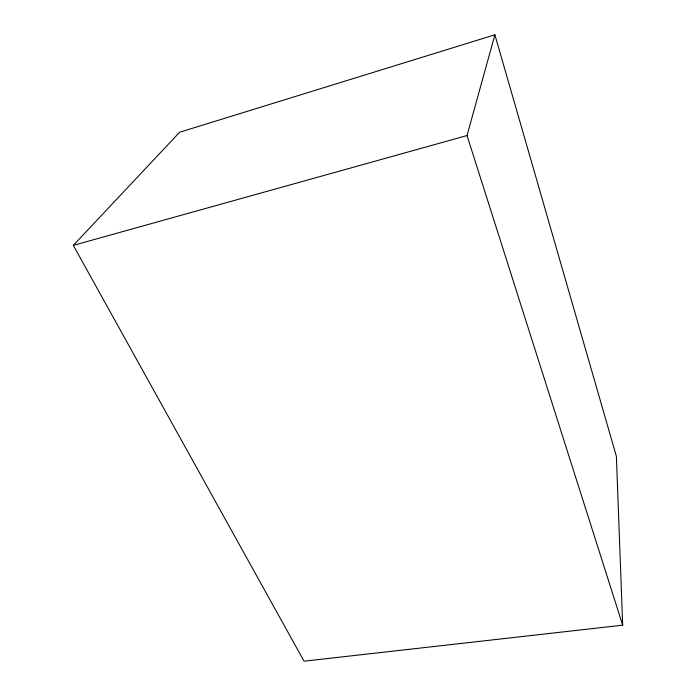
<?xml version="1.0" encoding="UTF-8"?>
<svg xmlns="http://www.w3.org/2000/svg" width="696" height="696" viewBox="0 0 696 696"><rect width="100%" height="100%" fill="white"/><g stroke="black" fill="none" stroke-linecap="round" stroke-linejoin="round"><path stroke-width="1.04" d="M622.685 625.173L467.025 135.546L494.882 34.8L179.672 132.223L73.315 245.375L304.056 661.2L622.685 625.173L616.386 456.306L494.882 34.8M73.315 245.375L467.025 135.546"/></g></svg>
